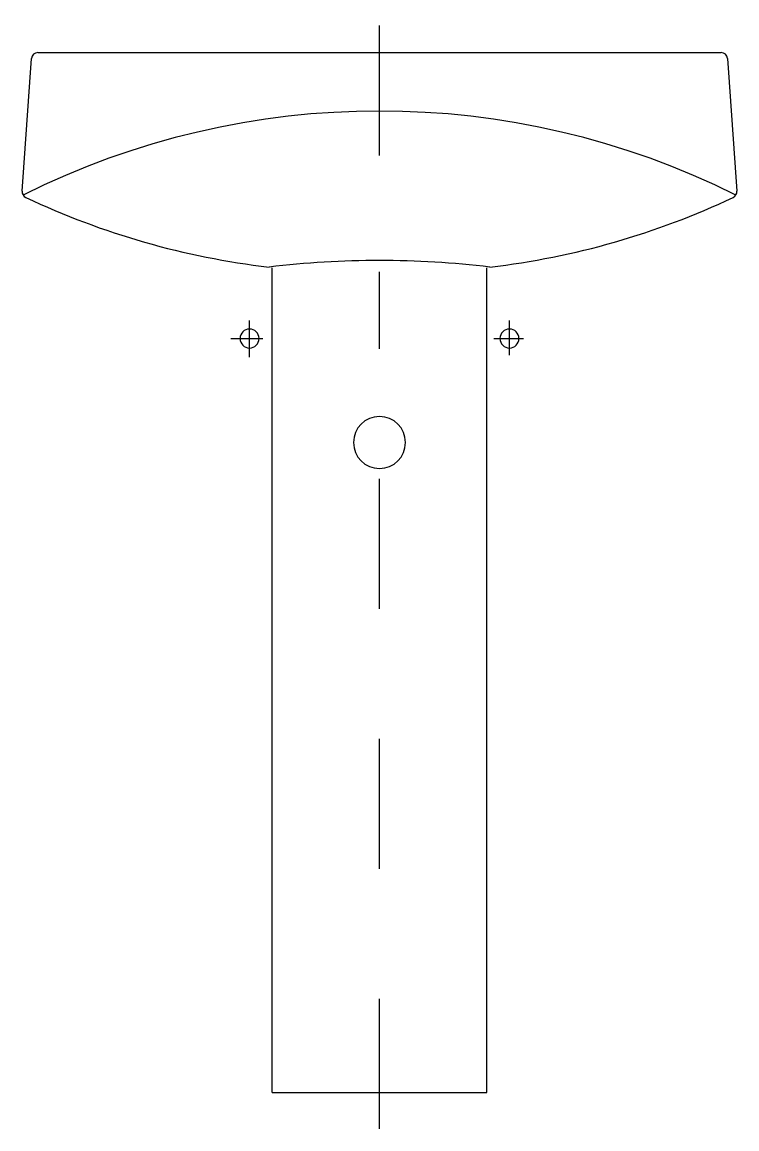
# Model space of a CAD drawing. Extents: x -301.877 to -301.327, y 228.087 to 228.939.
import ezdxf

# ---------------------------------------------------------------- set-up
doc = ezdxf.new("R2010")
doc.units = 0
doc.header["$LTSCALE"] = 0.279999
doc.header["$MEASUREMENT"] = 0
doc.linetypes.add('AXES', pattern=[0.54, 0.3, -0.08, 0.08, -0.08])
doc.linetypes.add('CONTINU', pattern=[0])
doc.layers.get('0').update_dxf_attribs({"linetype": 'CONTINUOUS'})
doc.layers.add('DECA_EIXOS', color=5, linetype='AXES')

msp = doc.modelspace()

# ---------------------------------------------------------------- linework, layer by layer
at = {"linetype": 'CONTINU'}
for points in [[(-301.87666, 228.80882), (-301.86949, 228.91074)], [(-301.86451, 228.91539), (-301.33885, 228.91539)], [(-301.33386, 228.91074), (-301.32669, 228.80879)], [(-301.68418, 228.11539), (-301.68418, 228.74964)], [(-301.51918, 228.11539), (-301.51918, 228.74964)], [(-301.68418, 228.11539), (-301.51918, 228.11539)]]:
    msp.add_lwpolyline(points, dxfattribs=at)
for points in [[(-301.86451, 228.91539, 0.393797), (-301.86949, 228.91074)], [(-301.33386, 228.91074, 0.393789), (-301.33885, 228.91539)], [(-301.32745, 228.80577, 0.235628), (-301.87591, 228.80577)], [(-301.87666, 228.80882, 0.312626), (-301.87381, 228.80392)], [(-301.32952, 228.80394, 0.309207), (-301.32669, 228.80879)], [(-301.87381, 228.80392, 0.081642), (-301.68668, 228.75039)], [(-301.51668, 228.75039, 0.081654), (-301.32952, 228.80394)], [(-301.51668, 228.75039, 0.058824), (-301.68668, 228.75039)], [(-301.70168, 228.70269, 1), (-301.70168, 228.68809)], [(-301.70168, 228.68809, 1), (-301.70168, 228.70269)], [(-301.50168, 228.70269, 1), (-301.50168, 228.68809)], [(-301.50168, 228.68809, 1), (-301.50168, 228.70269)], [(-301.60168, 228.63539, 1), (-301.60168, 228.59539)], [(-301.60168, 228.59539, 1), (-301.60168, 228.63539)]]:
    msp.add_lwpolyline(points, format="xyb", dxfattribs=at)
at = {"layer": 'DECA_EIXOS'}
for points in [[(-301.60168, 228.83622), (-301.60168, 228.93879)], [(-301.60168, 228.08735), (-301.60168, 228.74664)], [(-301.70168, 228.68097), (-301.70168, 228.70923)], [(-301.50168, 228.68249), (-301.50168, 228.70923)], [(-301.7162, 228.69539), (-301.69141, 228.69539)], [(-301.51366, 228.69539), (-301.49075, 228.69539)]]:
    msp.add_lwpolyline(points, dxfattribs=at)

doc.saveas('drawing.dxf')
